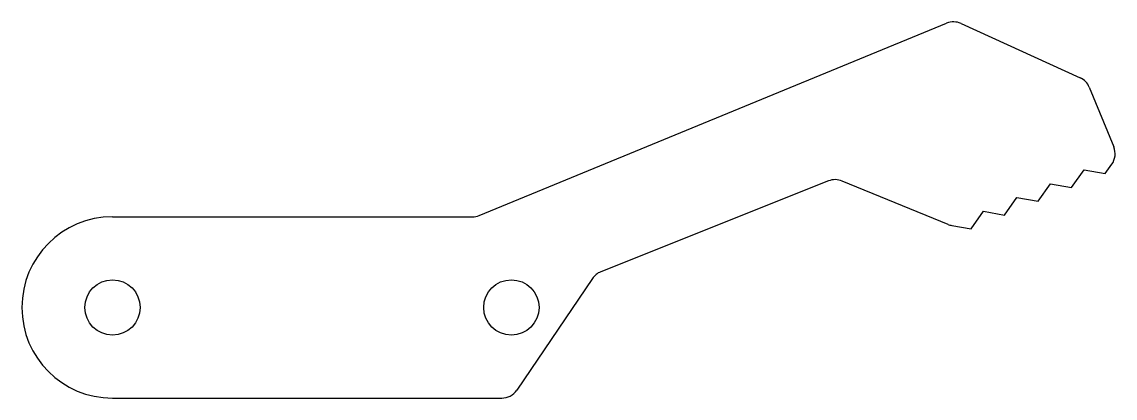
# Model space of a CAD drawing. Extents: x -5 to 55.3, y -5 to 15.7.
import ezdxf

# ---------------------------------------------------------------- set-up
doc = ezdxf.new("R2010")
doc.units = 0
doc.layers.get('0').update_dxf_attribs({"linetype": 'CONTINUOUS'})

msp = doc.modelspace()

# ---------------------------------------------------------------- linework, layer by layer
at = {"color": 7, "linetype": 'CONTINUOUS'}
for p, q in [((20.233, 5.075), (46.008, 15.673)), ((46.803, 15.658), (53.366, 12.669)), ((53.876, 12.139), (55.227, 8.853)), ((54.752, 7.38), (55.117, 7.893)), ((52.902, 6.619), (53.588, 7.582)), ((53.588, 7.582), (54.752, 7.38)), ((39.496, 6.976), (26.93, 1.966)), ((46.088, 4.581), (40.246, 6.973)), ((51.052, 5.859), (51.738, 6.822)), ((51.738, 6.822), (52.902, 6.619)), ((49.203, 5.098), (49.888, 6.061)), ((49.888, 6.061), (51.052, 5.859)), ((0, 5), (19.852, 5)), ((47.353, 4.338), (48.038, 5.301)), ((48.038, 5.301), (49.203, 5.098)), ((46.296, 4.521), (47.353, 4.338)), ((26.472, 1.598), (22.298, -4.561)), ((0, -5), (21.47, -5))]:
    msp.add_line(p, q, dxfattribs=at)
for centre in [(0, 0), (22, 0)]:
    msp.add_circle(centre, 1.525, dxfattribs=at)
for centre, radius, start, end in [((46.389, 14.748), 1, 65.51077, 112.35), ((52.952, 11.759), 1, 22.35, 65.51077), ((54.303, 8.473), 1, 324.56093, 22.35), ((39.867, 6.047), 1, 67.738, 111.738), ((0, 0), 5, 90, 270), ((19.852, 6), 1, 270, 292.35), ((46.467, 5.507), 1, 247.738, 260.13907), ((27.3, 1.037), 1, 111.738, 145.869), ((21.47, -4), 1, 270, 325.869)]:
    msp.add_arc(centre, radius, start, end, dxfattribs=at)

doc.saveas('drawing.dxf')
